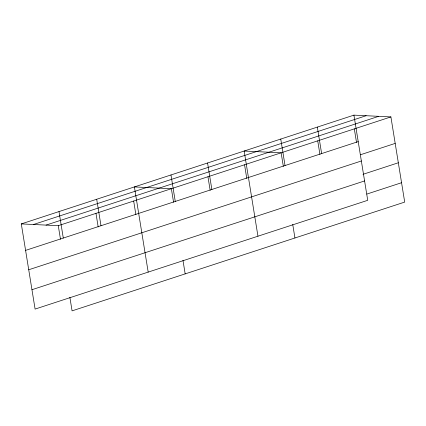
<?xml version="1.0" encoding="UTF-8"?>
<svg xmlns="http://www.w3.org/2000/svg" width="426" height="426" viewBox="0 0 426 426"><rect width="100%" height="100%" fill="white"/><g stroke="black" fill="none" stroke-linecap="round" stroke-linejoin="round"><path stroke-width="0.64" d="M353.926 115.132L367.723 200.311L35.097 309.084L21.3 223.906L353.926 115.132L390.903 116.916L404.7 202.094L72.074 310.868L69.875 297.311M33.505 224.497L366.131 115.723M46.077 225.104L378.703 116.33M21.3 223.906L58.277 225.689L390.903 116.916M25.587 250.387L358.218 141.613M360.497 154.745L395.195 143.397M28.728 269.759L361.354 160.985M363.005 174.319L398.331 162.769M31.961 289.712L364.587 180.938M366.866 194.07L401.564 182.722M354.315 128.881L356.514 142.444M317.338 127.097L321.625 153.578M317.727 140.846L319.926 154.409M280.75 139.062L285.037 165.544M283.333 166.374L281.139 152.812L244.162 151.028L257.954 236.206M292.737 224.427L294.936 237.99M244.551 164.777L246.745 178.34M207.569 162.993L211.86 189.474M207.957 176.742L210.156 190.305M170.98 174.958L175.272 201.439M173.568 202.27L171.369 188.707L134.392 186.923L148.189 272.102M182.972 260.323L185.166 273.886M133.673 201.035L135.867 214.597M96.697 199.251L100.983 225.732M95.978 213.362L98.172 226.925M58.996 211.578L63.288 238.059M58.277 225.689L60.476 239.252"/></g></svg>
